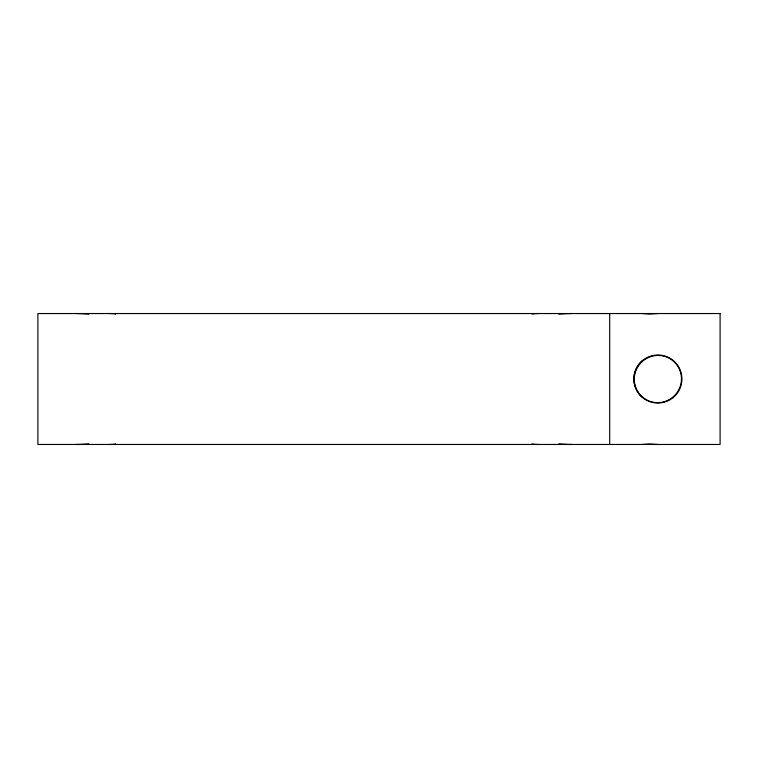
<?xml version="1.0" encoding="UTF-8"?>
<svg xmlns="http://www.w3.org/2000/svg" width="758" height="758" viewBox="0 0 758 758"><rect width="100%" height="100%" fill="white"/><g stroke="black" fill="none" stroke-linecap="round" stroke-linejoin="round"><path stroke-width="1.14" d="M642.329 360.742L641.221 361.756A23.972 23.896 90 0 0 640.662 395.704L642.898 397.732M641.846 444.463L649.71 443.951L657.821 444.463M657.916 313.537L649.71 314.049L641.846 313.537M609.688 313.537L609.688 444.463M115.68 443.79A23.735 2.435 5.9 0 1 109.029 444.453M75.819 313.537A23.735 2.435 5.9 0 1 88.819 314.2M571.949 444.453A23.735 2.435 5.9 0 1 558.94 443.79M532.088 314.2A23.735 2.435 5.9 0 1 538.73 313.537M538.73 444.453A23.735 2.435 -5.9 0 1 532.088 443.79M558.94 314.2A23.735 2.435 -5.9 0 1 571.949 313.537M88.819 443.79A23.735 2.435 -5.9 0 1 75.819 444.453M109.029 313.537A23.735 2.435 -5.9 0 1 115.68 314.2M720.1 313.537L37.9 313.537L37.9 444.463L720.1 444.463L720.1 313.537M644.935 399.201A24 24 0 0 0 681.887 380.146A24 24 0 0 0 646.915 357.662A24 24 0 0 0 644.935 399.201M663.866 401.825A23.735 23.489 -45 0 0 674.648 362.267A23.735 23.489 -45 0 0 635.1 373.05A23.735 23.489 -45 0 0 663.866 401.825"/></g></svg>
